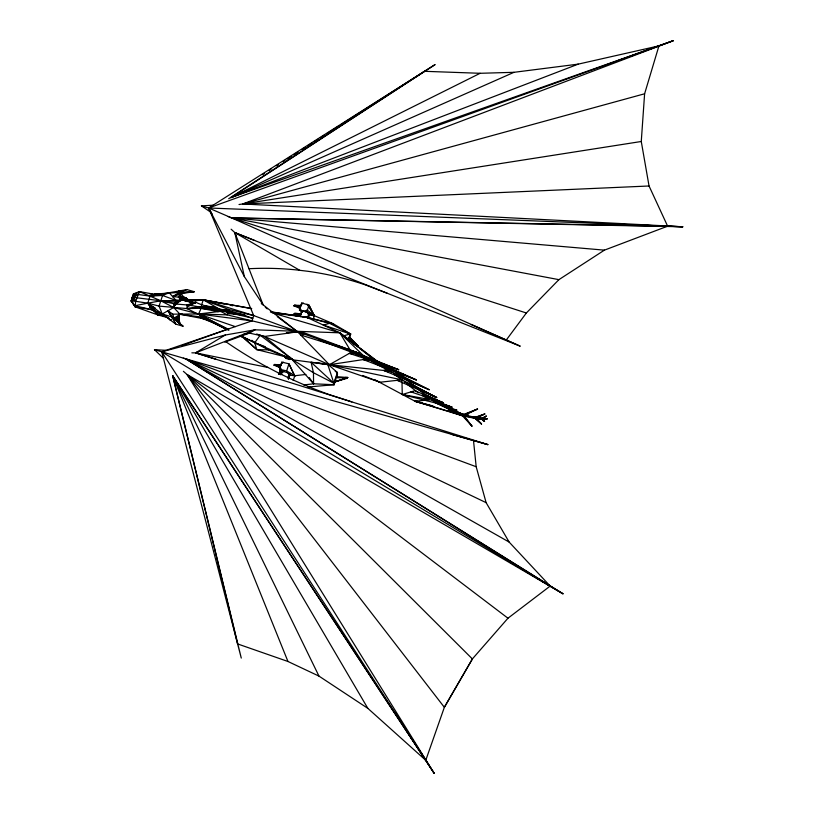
<?xml version="1.0" encoding="UTF-8"?>
<svg xmlns="http://www.w3.org/2000/svg" width="814" height="814" viewBox="0 0 814 814"><rect width="100%" height="100%" fill="white"/><g stroke="black" fill="none" stroke-linecap="round" stroke-linejoin="round"><path stroke-width="1.22" d="M506.308 339.987L526.363 312.993L558.903 279.65L604.426 250.142L667.633 226.18L649.043 185.989L641.269 141.494L644.607 93.783L658.953 45.859L578.235 64.133L513.98 72.314L480.128 73.291L424.501 71.306L228.693 198.738M303.673 384.961L313.573 383.801L334.096 384.717L334.289 382.173L347.68 377.513L336.721 376.668L335.653 377.869L334.971 382.031L333.893 383.241L334.096 384.717L307.926 387.016M300.295 308.425L300.539 306.329L294.576 305.169L293.813 305.789L300.295 308.425L297.822 305.535L301.221 305.586L294.576 305.169L300.295 308.425L298.687 307.193M449.969 407.834L456.796 410.124L448.829 411.335L449.175 408.882L433.445 401.689M289.855 357.539L289.57 359.493L285.948 358.435L284.452 356.227L268.61 349.878L241.229 335.907M283.618 371.672L279.853 370.156L279.558 369.241L281.878 362.149L288.97 363.817L294.77 375.753L293.223 380.484M301.699 311.996L299.45 310.093L301.77 303.012L309.005 305.128L314.367 315.7L333.18 323.748L350.661 333.974L348.453 339.296L358.14 346.011L353.673 344.342M313.207 319.251L314.367 315.7L306.695 312.22L309.005 305.128L314.438 316.473M254.599 240.456L234.829 232.59L231.125 229.202M210.714 306.929L210.5 306.909A11.986 2.462 18.1 0 1 195.971 302.34L189.275 305.189L218.376 310.124L218.081 311.62L198.636 313.99L172.792 314.153L167.979 310.755L170.197 314.57M132.031 298.473L133.506 293.885L150.091 296.082L187.017 289.581L194.251 291.707C183.832 291.992 167.816 293.213 159.422 293.732L155.332 293.823L154.192 295.879M348.921 338.756L350.213 333.913L329.599 323.311L306.725 317.287L271.225 311.854M154.945 294.383L139.428 291.585L133.506 293.885L131.196 300.977L135.144 306.827L158.282 315.059L168.59 317.877M235.317 326.638L198.636 313.99L173.718 307.519L160.816 300.793L139.428 291.585L135.663 301.312L135.144 306.827L154.273 310.063L154.792 307.916L148.463 304.182L152.411 309.88L158.282 315.059L160.765 314.631M153.632 295.462L150.091 296.082L147.772 303.174L152.411 309.88L163.99 316.208L162.24 313.99L159.086 306.115L162.556 295.472L169.19 292.725L176.028 300.427L180.84 300.804M131.97 298.789L132.936 295.665L137.983 294.22L134.025 297.436L135.663 301.312L147.772 303.174L159.086 306.115L186.935 308.557L200.732 308.292L218.376 310.124L252.828 318.233L251.333 317.857A7.163 1.465 18.1 0 1 244.658 315.099L228.51 310.877L226.75 311.925L227.645 313.532L244.658 315.099L226.75 311.925M171.398 319.515A8.639 4.05 7.6 0 0 170.35 320.055C161.091 310.49 147.09 308.76 134.798 305.759L131.196 300.977L133.221 299.888L134.819 294.983L133.506 293.885L136.64 293.264M154.273 310.063L150.926 307.295L151.394 305.881L147.772 303.174L134.798 305.759L131.196 300.977L132.611 296.703M154.863 295.248L155.332 293.823L159.524 294.037M251.495 308.475L203.266 299.817L160.816 300.793L147.772 303.174L175.743 324.094L182.987 326.221L171.693 316.88L162.24 313.99L173.718 307.519L174.868 303.968L160.816 300.793L134.025 297.436M251.73 308.648L203.266 299.817L176.028 300.427L175.448 302.198L181.675 299.369A10.317 2.116 18.1 0 0 194.882 302.635L195.034 302.615M179.365 314.245L178.673 316.371L179.67 323.107A14.459 0.824 61.7 0 0 178.093 321.733L175.946 318.976M227.778 328.988L186.935 308.557L187.088 304.935L195.971 302.34L187.515 306.786M163.4 358.252L154.487 349.684L161.732 351.811L251.964 320.899L253.703 315.578L208.669 207.987L201.434 205.871L213.054 205.209M278.897 374.257L280.097 371.316L281.42 371.377L279.517 372.364M280.81 374.847L282.305 371.174L289.55 373.29L289.988 374.654L288.441 379.385M300.03 315.974L301.913 311.111L303.571 311.192L309.147 313.237L309.585 314.601L308.425 318.142M305.911 374.44L294.77 375.753L286.65 370.909L288.97 363.817L294.821 376.485M287.668 378.154L289.55 373.29M307.265 318.101L309.147 313.237M348.453 339.296L350.661 333.974L349.501 335.968M334.096 384.717L335.846 379.344M336.721 376.668L337.403 372.497L327.625 364.011L333.893 383.241L313.461 372.731L289.631 357.865M454.446 410.755C464.702 415.425 475.946 418.152 487.179 418.874L480.453 419.363L463.502 416.107L460.928 414.947L461.314 413.736L428.133 396.459M472.965 416.778L480.453 419.363L472.741 417.49L472.965 416.778L480.158 418.457L487.179 418.874L472.741 417.49L460.928 414.947L415.059 401.271L374.928 379.812M425.763 760.307L172.71 375.854L237.596 643.925L287.963 661.487L318.976 676.108L367.847 708.363L425.763 760.307L444.352 707.305L472.486 658.811M132.55 297.008L131.715 301.221L131.196 300.977L135.663 301.312L131.776 299.206L134.025 294.129L133.506 293.885M226.628 329.507L201.841 317.084L198.636 313.99L201.353 307.733L200.488 308.323L199.776 306.736L186.935 308.557M471.978 426.17L463.654 415.679L462.21 415.527L471.978 426.17L463.654 415.679M467.511 415.862L467.918 414.743L464.051 415.038L465.618 415.954L467.511 415.862L465.944 414.947L464.051 415.038M176.974 318.854L179.67 323.107A9.554 0.956 70.4 0 1 179.273 319.129L173.86 318.366L180.026 314.265L182.499 314.163M336.365 377.065L337.607 373.982M279.853 370.156L280.576 368.834M473.494 440.527L476.18 466.737L486.121 502.655L509.147 542.073L550.172 586.07L507.967 618.213L472.374 658.943L444.352 707.305L187.098 374.552L183.384 371.316M153.347 295.197L154.222 294.2L153.612 295.044M284.554 356.552L256.868 349.644L254.68 342.826L260.175 335.205L264.479 336.467L329.385 364.723L380.077 382.224L401.933 379.812L436.66 397.558L397.171 380.342L399.521 380.799M185.989 300.936L187.535 299.023A9.554 1.455 -34.8 0 1 186.141 298.066A8.639 6.726 32.9 0 1 180.983 293.752M186.03 300.844L187.535 299.023L185.653 300.397M184.544 299.959L186.141 298.066L178.887 296.031M174.298 305.738L181.675 299.369L173.514 303.663L174.298 305.738L181.675 299.369L177.788 301.994M187.017 289.581L179.64 292.531L172.609 296.571L178.358 297.09L182.692 293.335L194.251 291.707L181.013 292.959M345.197 377.462L347.68 377.513L346.418 378.53L334.615 381.908M184.88 301.048L187.535 299.023A14.459 3.439 -27.1 0 0 185.673 300.6M289.214 374.471L290.71 373.331M482.437 419.017L486.304 416.076L481.186 418.579L482.173 418.823M239.021 204.518L242.776 203.968L673.27 40.7L230.891 197.609L434.951 64.682L208.669 207.987L244.342 276.597L263.136 304.853L297.619 331.817L329.385 364.723L401.933 379.812L402.269 394.515L452.024 407.183L431.542 399.338M262.515 174.725L264.652 173.351M268.935 170.625L271.082 169.251M276.434 165.832L278.581 164.469M282.865 161.732L285.002 160.368M287.149 159.005L291.432 156.268M293.569 154.904L297.863 152.167M302.147 149.43L305.352 147.385M307.499 146.011L311.782 143.284M313.919 141.911L318.213 139.184M320.35 137.81L324.633 135.083M326.78 133.71L338.563 126.201M340.7 124.827L434.951 64.682M191.85 352.838L195.574 352.849L225.275 335.022L254.986 329.823L339.804 332.814L377.879 361.62M481.908 418.64L486.304 416.076M268.61 349.878L256.868 349.644L242.338 336.965L240.089 335.867L292.847 359.839L329.385 364.723L351.455 352.177L398.697 369.709L349.318 353.398L352.92 353.907M227.645 313.532L229.467 312.545L244.658 315.099M465.618 415.954L467.918 414.743L465.781 415.455L456.349 412.759M301.038 304.324L303.429 303.083M301.18 312.434L303.571 311.192M299.45 310.093L304.731 311.233L307.122 309.992L314.367 315.7L309.33 315.12M281.145 363.471L283.537 362.23M281.583 372.486L283.974 371.245M484.839 413.97L476.709 418.07L474.837 417.429L484.839 413.97L474.877 417.724M578.235 64.133L230.891 197.609L480.128 73.291M151.17 295.899L155.332 293.823L159.636 294.403L151.17 295.899L159.422 293.732M177.757 294.078L172.609 296.571L182.692 293.335L179.64 292.531L179.813 293.081M464.713 415.181L477.574 409.025L462.403 414.926M177.014 317.063L178.744 316.249L179.67 323.107L177.014 317.063L179.273 319.129L174.45 319.129M230.891 197.609L513.98 72.314M291.646 358.608L289.57 359.493L284.452 356.227L288.655 357.183M463.919 414.865L477.574 409.025M177.645 291.768L179.884 290.832L177.523 291.738M173.86 318.366L178.673 316.371L180.026 314.265L201.841 317.084L228.836 330.342M215.822 359.239L195.574 352.849L254.986 329.823L249.44 333.099L224.847 342.114M383.842 370.462L386.558 369.424L429.222 389.743L383.842 370.462L388.186 371.795M451.271 434.289L487.891 444.617L195.574 352.849L197.914 351.994M618.365 60.592L673.27 40.7L208.669 207.987L212.24 214.631M182.122 345.533L229.406 328.622M334.625 381.807L347.68 377.513L335.653 377.869M448.829 411.335L451.088 410.632M343.152 335.999L350.213 333.913L323.26 325.051L329.599 323.311L333.18 323.748L306.725 317.287L270.39 311.966M156.451 313.644L158.282 315.059L160.429 314.469M181.898 299.237L186.141 298.066L178.938 296.937M436.701 402.513L452.024 407.183L428.429 399.257L424.837 400.244L427.33 400.559M644.607 93.783L242.776 203.968L682.804 226.78L231.654 217.928L228.246 216.565M394.098 711.385L434.157 773.3L161.732 351.811L185.673 358.791L563.013 593.813L187.098 374.552L434.157 773.3L172.71 375.854L241.27 658.078L161.732 351.811L225.275 335.022M291.748 358.933L289.57 359.493L286.243 356.481M243.284 334.483L249.44 333.099L264.479 336.467L297.619 331.817L359.127 353.286L300.702 335.012L303.612 334.585M177.401 301.618L176.953 301.699A49.044 10.063 18.1 0 1 160.816 300.793M641.269 141.494L242.776 203.968L649.043 185.989M345.309 377.879L347.68 377.513M333.832 365.384L329.385 364.723L366.931 359.015L416.402 379.935L363.288 359.574L367.745 360.51M191.107 302.94L195.971 302.34L188.095 305.016L175.885 304.049M286.386 332.834L297.619 331.817L302.259 333.567M178.47 297.486L180.403 298.412L186.141 298.066L181.369 297.924M223.077 309.869L228.948 309.544L253.703 315.578L297.619 331.817L277.269 316.646M238.126 313.939L237.444 313.766A14.805 3.032 18.1 0 1 229.192 311.04L218.081 311.62L200.732 308.292L199.776 306.736L213.716 306.99A11.793 2.422 18.1 0 0 224.898 310.582L225.509 310.694M150.091 296.082L162.556 295.472L176.028 300.427M417.368 401.2L415.059 401.271L463.502 416.107L461.294 414.896M296.276 305.728L293.813 305.789L297.883 306.573M298.748 305.657L301.221 305.586M296.398 313.919L293.925 313.99L294.688 313.37L301.333 313.787L294.688 313.37L300.407 316.615L300.692 314.479L297.934 313.726L300.407 316.615L293.925 313.99L297.995 314.774M279.334 373.962L281.807 373.891L278.49 373.687M202.218 307.143L213.716 306.99L205.27 305.952M278.408 373.84L281.807 373.891M667.633 226.18L231.654 217.928L208.669 207.987L682.804 226.78L607.855 223.952M227.767 329.314L198.636 313.99L227.208 314.865L297.619 331.817M304.202 317.206L306.725 317.287L339.804 332.814L377.838 361.996M481.868 418.783L481.135 418.752L484.554 421.459L482.417 419.057L481.868 418.783L484.554 421.459M279.558 369.241L286.65 370.909M166.076 350.315L154.487 349.684L156.644 350.549M219.709 310.409L229.192 311.04L213.94 307.855M207.692 319.546L180.026 314.265L173.718 307.519M185.643 301.18L189.255 301.475L203.266 299.817L224.206 304.029M604.426 250.142L231.654 217.928L520.044 346.103L234.829 232.59L244.342 276.597M180.769 293.162L182.692 293.335M192.012 300.753L184.656 300.081L180.403 298.412M229.192 311.04L217.114 309.89L206.522 307.417M290.15 357.275L313.573 383.801L313.461 372.731L311.111 362.281L326.445 363.889M329.385 364.723L389.692 371.082L391.585 372.436M289.723 375.173L294.77 375.753M201.414 305.484L203.266 299.817L253.703 315.578M149.807 293.885L152.31 294.2M413.37 392.195L410.948 391.89L442.989 402.686L426.892 395.482M272.181 312.861L306.725 317.287M198.636 313.99L251.964 320.899M472.741 417.49L480.158 418.457M173.219 318.325L179.273 319.129L173.199 317.521M318.63 363.359L333.364 365.374M155.332 293.823L158.354 294.302M202.594 307.926L217.491 310.297L218.081 311.62L217.114 309.89L211.162 308.211M155.006 308.587L150.926 307.295L154.792 307.916L148.463 304.182M449.175 408.882L456.796 410.124L454.517 410.195A7.55 1.547 18.1 0 0 458.811 412.851A7.55 1.547 18.1 0 0 465.984 414.896M482.142 418.925L481.135 418.752L482.417 419.057M428.429 399.257L402.269 394.515L414.875 390.7L442.989 402.686L426.902 396.387M558.903 279.65L231.654 217.928L526.363 312.993M209.025 306.919L211.477 307.387M328.805 364.234L331.176 364.692M275.946 365.496L273.911 365.11L274.674 364.489L281.318 364.906L280.637 365.639L274.674 364.489L280.392 367.735L277.93 364.845L281.318 364.906L273.911 365.11L280.392 367.735L278.795 366.504M474.766 418.07L476.597 418.427L481.552 424.043L474.664 417.958L481.552 424.043M230.362 305.27L232.835 305.769M188.268 300.814L184.656 300.081L178.358 297.09M195.574 352.849L268.04 367.48M422.364 402.777L415.059 401.271L429.263 399.786L422.13 395.278M150.926 307.295L154.894 308.221M174.033 317.908L179.273 319.129A8.639 4.05 7.6 0 0 173.433 318.966M183.303 358.18L487.891 444.617M433.18 406.044L415.059 401.271L432.071 405.972M273.382 313.217L339.804 332.814L357.763 346.896M351.862 401.923L329.507 394.668A275.854 169.739 23.3 0 1 275.244 371.286L264.825 365.781A275.854 169.739 23.3 0 1 225.285 341.331M194.882 303.307L189.255 301.475L192.409 303.052M200.549 317.826L214.672 323.28M446.133 405.209L442.836 404.08A17.44 3.582 18.1 0 1 433.313 399.705L429.171 397.273M462.21 415.527L463.553 415.964M348.382 333.191L350.661 333.974M331.532 343.834L337.413 345.848M338.441 346.204L359.127 353.286L301.709 331.909L303.144 333.18M256.624 333.984L260.175 335.205L292.847 359.839L290.74 358.465M323.555 340.995L359.127 353.286M358.16 355.138L356.654 354.599L358.516 355.403M276.791 365.252L274.674 364.489L276.882 365.425M377.604 362.067L318.579 339.743M378.785 362.484L398.697 369.709L350.325 350.295L353.429 352.36M252.706 341.249L254.68 342.826L265.222 346.713M452.177 412.301L463.502 416.107L456.206 412.83M476.18 466.737L185.673 358.791L550.172 586.07M355.881 345.146L358.14 346.011L349.664 337.179M362.657 375.478L380.077 382.224M338.583 346.316L386.884 365.323M357.234 345.645L358.14 346.011L349.277 337.566M422.944 394.688L442.989 402.686M447.517 410.449L451.017 411.843M203.581 206.736L201.434 205.871L211.04 212.403M387.322 293.284L365.344 284.88A275.681 242.236 9.4 0 0 307.885 271.286L296.133 269.882A275.681 242.236 9.4 0 0 248.982 268.722M373.351 362.159L392.613 370.116M434.991 402.279L438.42 403.775M441.86 405.27L451.017 409.259M471.296 324.593L520.044 346.103M361.599 356.664L366.931 359.015L339.804 332.814L351.455 352.177A38.645 7.926 18.1 0 0 354.853 353.795M381.664 364.296L416.402 379.935L393.742 370.584A85.989 17.633 18.1 0 0 418.559 384.666M395.98 374.674L429.222 389.743L397.049 373.524M453.337 410.785L461.121 414.346M134.819 294.983L135.338 295.228M133.221 299.888L133.74 300.132M434.92 402.492L460.928 414.947M486.121 502.655L185.673 358.791L509.147 542.073M410.358 384.89L414.804 387.037M411.375 384.208L436.66 397.558L415.913 387.566L418.589 389.692A47.334 9.707 18.1 0 0 435.958 399.684M418.762 388.827L404.212 381.725L404.792 382.214M421.001 389.916L436.66 397.558M427.981 393.121L420.838 389.448A66.382 13.614 18.1 0 1 406.298 379.355M304.731 311.233L306.695 312.22M335.256 371.388L337.403 372.497L333.893 383.241L311.111 362.281M240.099 335.785L242.338 336.965M373.3 362.393L389.692 371.082M218.376 310.124L227.208 314.865L228.948 309.544L203.266 299.817L218.854 308.791M435.938 401.007L440.343 403.418M236.08 236.141L234.829 232.59L299.745 270.309M507.437 560.398L563.013 593.813L161.732 351.811M418.223 392.806L406.634 383.76M261.284 303.673L263.136 304.853L234.829 232.59M356.094 344.627L358.14 346.011M174.267 319.129L171.866 317.429L182.987 326.221L171.693 316.88L167.979 310.755L174.267 319.129L172.792 314.153M393.477 373.789L401.933 379.812M380.891 363.889L383.893 366.168M507.967 618.213L187.098 374.552L472.374 658.943M359.768 348.453L370.746 357.061M265.313 307.275L267.277 308.872M264.479 336.467L292.847 359.839M251.892 340.313L254.68 342.826M244.821 338.604L256.868 349.644M312.627 314.082L314.367 315.7L307.051 304.141M349.267 337.657L351.038 339.428M155.047 311.406L158.282 315.059M168.295 317.48L170.35 320.055M309.279 377.594L313.573 383.801M284.452 356.227L285.948 358.435M153.714 309.239L154.833 310.897M132.519 302.625L135.144 306.827M287.963 661.487L172.71 375.854L367.847 708.363M174.634 322.191L175.743 324.094L171.693 316.88M210.765 212.24L211.966 214.469M307.193 312.25L308.425 314.55M299.888 307.875L301.119 310.175M287.586 372.303L288.817 374.613M279.996 367.012L281.227 369.322M176.526 318.691L178.093 321.733M172.71 375.854L318.976 676.108M151.892 308.364L152.411 309.88L151.933 308.018M301.77 303.012L302.055 303.917M301.913 311.111L302.198 312.027M281.878 362.149L282.163 363.064M282.305 371.174L282.6 372.079M280.097 371.316L280.331 372.039M139.428 291.585L139.774 292.643M150.061 306.837C150.081 308.954 149.949 304.751 149.959 306.817M404.029 374.705A98.352 20.177 18.1 0 1 379.528 363.105M452.991 409.503A8.832 1.811 18.1 0 1 442.175 404.182M132.936 295.665L131.776 299.206L132.936 295.665M200.946 306.898L200.488 308.323L213.716 306.99L200.946 306.898"/></g></svg>
